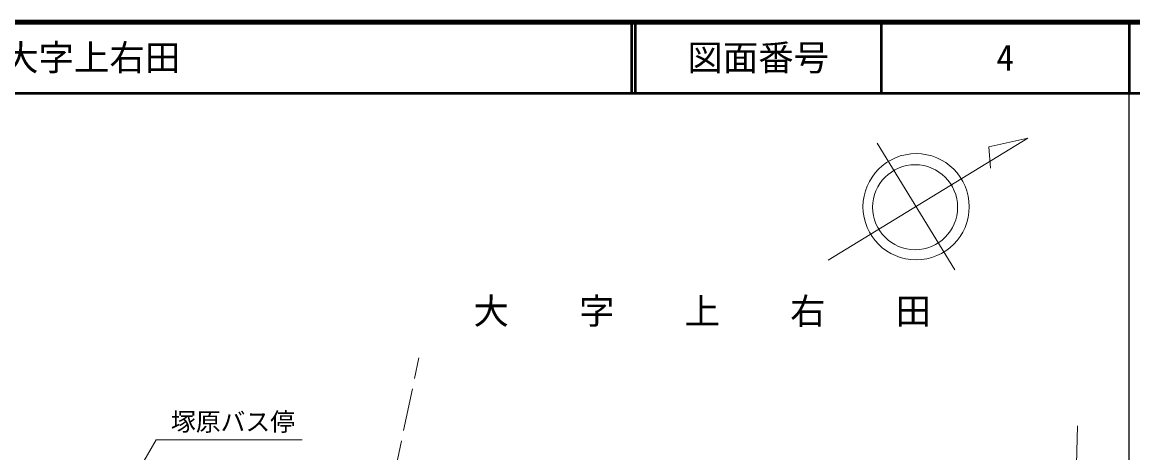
# Model space of a CAD drawing. Units: millimetres at full size, sheet at 1:1000; details may follow other scales. Extents: x 40000 to 122971101, y 20000 to 244977975.
# Drawn here: x 422716 to 579500, y 319198 to 380000 of the extents above; entities that cross this region are included whole.
import ezdxf
from ezdxf.enums import TextEntityAlignment as Align

# ---------------------------------------------------------------- set-up
doc = ezdxf.new("R2010")
doc.units = ezdxf.units.MM
doc.header["$LTSCALE"] = 1000
doc.linetypes.add('CHAIN', pattern=[18.5, 12, -1.5, 3.5, -1.5])
doc.linetypes.add('DASHED', pattern=[7.5, 6, -1.5])
for name, color, linetype, lineweight in [('M-BGD', 7, 'Continuous', 13), ('M-BMK', 2, 'CHAIN', 13), ('M-BMK-HTXT', 7, 'Continuous', 13), ('M-BMK-SRVR', 3, 'Continuous', 13), ('M-TTL', 2, 'Continuous', 140), ('M-TTL-BAND', 7, 'Continuous', 25), ('M-TTL-LINE', 7, 'Continuous', 50)]:
    doc.layers.add(name, color=color, linetype=linetype, lineweight=lineweight)
doc.layers.add('M-TTL-TXT', color=7, linetype='Continuous')
doc.styles.add('ＭＳ ゴシック', font='')
doc.styles.get('ＭＳ ゴシック').set_extended_font_data('MS Gothic')

msp = doc.modelspace()

# ---------------------------------------------------------------- linework, layer by layer
at = {"layer": 'M-BGD', "linetype": 'DASHED'}
msp.add_line((457976, 234308), (478715, 332601), dxfattribs=at)
at = {"layer": 'M-BMK'}
msp.add_line((571708, 323026), (570104, 267761), dxfattribs=at)
at = {"layer": 'M-BMK-HTXT'}
msp.add_lwpolyline([(424623, 291611), (441604, 321024), (462224, 321024)], dxfattribs=at)
at = {"layer": 'M-BMK-SRVR'}
for p, q in [((536516, 346421), (564698, 363646)), ((543412, 362942), (554364, 345024)), ((564698, 363646), (559173, 362386)), ((559173, 362386), (559423, 359395))]:
    msp.add_line(p, q, dxfattribs=at)
for centre, radius in [((548910, 353947), 7500), ((548771, 353872), 6000)]:
    msp.add_circle(centre, radius, dxfattribs=at)
at = {"layer": 'M-TTL'}
msp.add_line((680000, 380000), (40000, 380000), dxfattribs=at)
at = {"layer": 'M-TTL-BAND'}
msp.add_line((579000, 20000), (579000, 370000), dxfattribs=at)
at = {"layer": 'M-TTL-LINE'}
for p, q in [((508747, 380000), (508747, 370000)), ((509247, 380000), (509247, 370000)), ((543997, 380000), (543997, 370000)), ((579000, 380000), (579000, 370000)), ((40000, 370000), (680000, 370000))]:
    msp.add_line(p, q, dxfattribs=at)

# ---------------------------------------------------------------- texts
at = {"layer": 'M-BMK-HTXT', "style": 'ＭＳ ゴシック'}
msp.add_text('塚原バス停', height=2566, dxfattribs=at).set_placement((443724, 321524), align=Align.BOTTOM_LEFT)
at = {"layer": 'M-BMK-HTXT', "insert": (486421, 336969), "char_height": 3666, "attachment_point": 7, "style": 'ＭＳ ゴシック'}
msp.add_mtext('\\T2.98;大字上右田', dxfattribs=at)
at = {"layer": 'M-TTL-TXT', "style": 'ＭＳ ゴシック'}
msp.add_text('防府市大字上右田', height=3666, dxfattribs=at).set_placement((405024, 375000), align=Align.MIDDLE_LEFT)
for s, p in [('図面番号', (526622, 375000)), ('4', (561497, 375000))]:
    msp.add_text(s, height=3666, dxfattribs=at).set_placement(p, align=Align.MIDDLE_CENTER)

doc.saveas('drawing.dxf')
